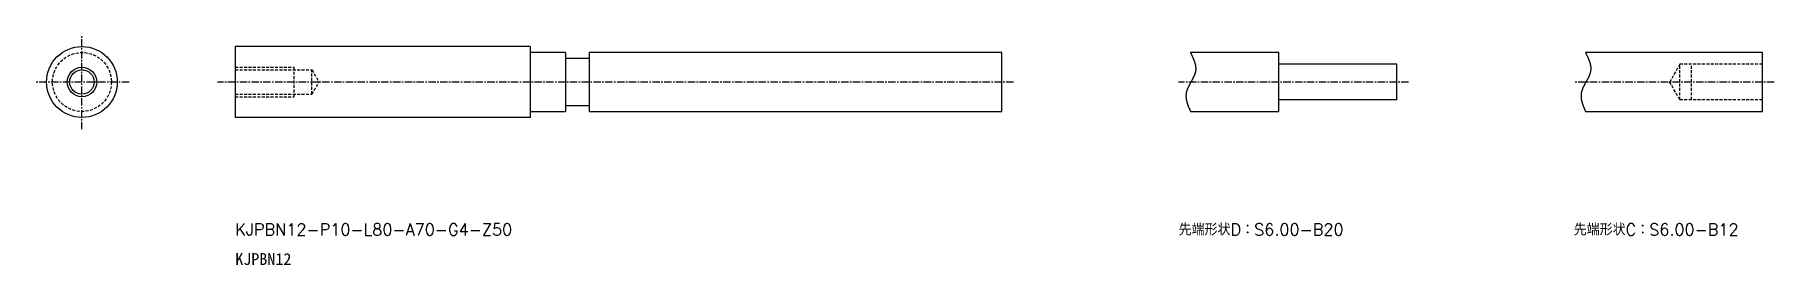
# Model space of a CAD drawing. Extents: x -2265 to -1970, y -809 to -770.
import ezdxf

# ---------------------------------------------------------------- set-up
doc = ezdxf.new("R2010")
doc.units = 0
doc.linetypes.add('CENTER', pattern=[2, 1.25, -0.25, 0.25, -0.25])
doc.linetypes.add('DASHED', pattern=[0.75, 0.5, -0.25])
doc.layers.get('0').update_dxf_attribs({"linetype": 'CONTINUOUS'})
doc.layers.add('CENTER', color=1, linetype='CENTER')
doc.styles.add('ｽﾀｲﾙ1', font='txt.shx', dxfattribs={"bigfont": 'bigfont.shx'})

msp = doc.modelspace()

# ---------------------------------------------------------------- linework, layer by layer
at = {"color": 7, "linetype": 'CONTINUOUS'}
for p, q in [((-2231.37, -772.39), (-2231.37, -784.39)), ((-2181.37, -772.39), (-2231.37, -772.39)), ((-2181.37, -772.39), (-2181.37, -784.39)), ((-2175.37, -773.39), (-2181.37, -773.39)), ((-2175.37, -773.39), (-2175.37, -783.39)), ((-2171.37, -774.39), (-2175.37, -774.39)), ((-2101.37, -773.39), (-2171.37, -773.39)), ((-2171.37, -773.39), (-2171.37, -783.39)), ((-2101.37, -783.39), (-2101.37, -773.39)), ((-2054.37, -773.39), (-2069.37, -773.39)), ((-2054.37, -783.39), (-2054.37, -773.39)), ((-2034.37, -775.39), (-2054.37, -775.39)), ((-2034.37, -781.39), (-2034.37, -775.39)), ((-1972.37, -773.39), (-2002.37, -773.39)), ((-1972.37, -783.39), (-1972.37, -773.39)), ((-2034.37, -781.39), (-2054.37, -781.39)), ((-2181.37, -784.39), (-2231.37, -784.39)), ((-2181.37, -783.39), (-2175.37, -783.39)), ((-2175.37, -782.39), (-2171.37, -782.39)), ((-2171.37, -783.39), (-2101.37, -783.39)), ((-2069.37, -783.39), (-2054.37, -783.39)), ((-2002.37, -783.39), (-1972.37, -783.39))]:
    msp.add_line(p, q, dxfattribs=at)
at = {"color": 3, "linetype": 'DASHED'}
for p, q in [((-1986.37, -775.39), (-1988.1, -778.39)), ((-1986.37, -781.39), (-1986.37, -775.39)), ((-1972.37, -775.39), (-1986.37, -775.39)), ((-1984.37, -781.39), (-1984.37, -775.39)), ((-2231.37, -775.89), (-2221.37, -775.89)), ((-2231.37, -776.33), (-2218.37, -776.33)), ((-2221.37, -780.89), (-2221.37, -775.89)), ((-2218.37, -780.46), (-2218.37, -776.33)), ((-2218.37, -776.33), (-2217.17, -778.39)), ((-2218.37, -780.46), (-2217.17, -778.39)), ((-1986.37, -781.39), (-1988.1, -778.39)), ((-2231.37, -780.46), (-2218.37, -780.46)), ((-2231.37, -780.89), (-2221.37, -780.89)), ((-1972.37, -781.39), (-1986.37, -781.39))]:
    msp.add_line(p, q, dxfattribs=at)
at = {"color": 7}
for points in [[(-2069.37, -773.39, 0), (-2069.34, -773.45, 0), (-2069.32, -773.5, 0), (-2069.29, -773.55, 0), (-2069.26, -773.61, 0), (-2069.24, -773.66, 0), (-2069.21, -773.72, 0), (-2069.19, -773.77, 0), (-2069.16, -773.82, 0), (-2069.14, -773.88, 0), (-2069.11, -773.93, 0), (-2069.09, -773.98, 0), (-2069.06, -774.04, 0), (-2069.04, -774.09, 0), (-2069.01, -774.14, 0), (-2068.99, -774.2, 0), (-2068.96, -774.25, 0), (-2068.94, -774.3, 0), (-2068.92, -774.36, 0), (-2068.9, -774.41, 0), (-2068.87, -774.47, 0), (-2068.85, -774.52, 0), (-2068.83, -774.57, 0), (-2068.81, -774.62, 0), (-2068.79, -774.68, 0), (-2068.77, -774.73, 0), (-2068.75, -774.78, 0), (-2068.73, -774.84, 0), (-2068.71, -774.89, 0), (-2068.69, -774.95, 0), (-2068.68, -775, 0), (-2068.66, -775.05, 0), (-2068.64, -775.1, 0), (-2068.63, -775.16, 0), (-2068.61, -775.21, 0), (-2068.6, -775.26, 0), (-2068.58, -775.32, 0), (-2068.57, -775.37, 0), (-2068.56, -775.42, 0), (-2068.55, -775.47, 0), (-2068.54, -775.53, 0), (-2068.53, -775.58, 0), (-2068.52, -775.63, 0), (-2068.51, -775.68, 0), (-2068.5, -775.74, 0), (-2068.5, -775.79, 0), (-2068.49, -775.84, 0), (-2068.49, -775.89, 0), (-2068.48, -775.95, 0), (-2068.48, -776, 0), (-2068.48, -776.05, 0), (-2068.48, -776.1, 0), (-2068.48, -776.15, 0), (-2068.48, -776.21, 0), (-2068.48, -776.26, 0), (-2068.48, -776.31, 0), (-2068.49, -776.36, 0), (-2068.49, -776.41, 0), (-2068.5, -776.47, 0), (-2068.5, -776.52, 0), (-2068.51, -776.57, 0), (-2068.52, -776.62, 0), (-2068.53, -776.67, 0), (-2068.54, -776.72, 0), (-2068.56, -776.77, 0), (-2068.57, -776.83, 0), (-2068.59, -776.88, 0), (-2068.6, -776.93, 0), (-2068.62, -776.98, 0), (-2068.63, -777.03, 0), (-2068.65, -777.08, 0), (-2068.67, -777.13, 0), (-2068.69, -777.18, 0), (-2068.71, -777.24, 0), (-2068.73, -777.28, 0), (-2068.75, -777.34, 0), (-2068.77, -777.39, 0), (-2068.79, -777.44, 0), (-2068.82, -777.49, 0), (-2068.84, -777.54, 0), (-2068.87, -777.59, 0), (-2068.89, -777.64, 0), (-2068.91, -777.69, 0), (-2068.94, -777.74, 0), (-2068.97, -777.79, 0), (-2068.99, -777.84, 0), (-2069.02, -777.89, 0), (-2069.04, -777.94, 0), (-2069.07, -778, 0), (-2069.1, -778.04, 0), (-2069.13, -778.1, 0), (-2069.15, -778.15, 0), (-2069.18, -778.2, 0), (-2069.21, -778.25, 0), (-2069.24, -778.3, 0), (-2069.27, -778.35, 0), (-2069.29, -778.4, 0), (-2069.32, -778.45, 0), (-2069.35, -778.5, 0), (-2069.38, -778.55, 0), (-2069.41, -778.6, 0), (-2069.43, -778.65, 0), (-2069.46, -778.7, 0), (-2069.49, -778.75, 0), (-2069.52, -778.8, 0), (-2069.54, -778.85, 0), (-2069.57, -778.9, 0), (-2069.6, -778.96, 0), (-2069.62, -779.01, 0), (-2069.65, -779.06, 0), (-2069.67, -779.11, 0), (-2069.7, -779.16, 0), (-2069.72, -779.21, 0), (-2069.75, -779.26, 0), (-2069.77, -779.31, 0), (-2069.8, -779.36, 0), (-2069.82, -779.41, 0), (-2069.84, -779.46, 0), (-2069.86, -779.51, 0), (-2069.88, -779.57, 0), (-2069.9, -779.62, 0), (-2069.92, -779.67, 0), (-2069.94, -779.72, 0), (-2069.96, -779.77, 0), (-2069.98, -779.82, 0), (-2069.99, -779.87, 0), (-2070.01, -779.92, 0), (-2070.03, -779.98, 0), (-2070.04, -780.03, 0), (-2070.05, -780.08, 0), (-2070.06, -780.13, 0), (-2070.08, -780.18, 0), (-2070.09, -780.24, 0), (-2070.1, -780.29, 0), (-2070.1, -780.34, 0), (-2070.11, -780.39, 0), (-2070.12, -780.44, 0), (-2070.12, -780.5, 0), (-2070.13, -780.55, 0), (-2070.13, -780.6, 0), (-2070.13, -780.65, 0), (-2070.13, -780.71, 0), (-2070.13, -780.76, 0), (-2070.13, -780.81, 0), (-2070.13, -780.87, 0), (-2070.13, -780.92, 0), (-2070.12, -780.97, 0), (-2070.12, -781.02, 0), (-2070.11, -781.08, 0), (-2070.11, -781.13, 0), (-2070.1, -781.18, 0), (-2070.09, -781.24, 0), (-2070.08, -781.29, 0), (-2070.08, -781.34, 0), (-2070.07, -781.4, 0), (-2070.06, -781.45, 0), (-2070.04, -781.5, 0), (-2070.03, -781.56, 0), (-2070.02, -781.61, 0), (-2070.01, -781.66, 0), (-2069.99, -781.72, 0), (-2069.98, -781.77, 0), (-2069.96, -781.82, 0), (-2069.95, -781.88, 0), (-2069.93, -781.93, 0), (-2069.92, -781.99, 0), (-2069.9, -782.04, 0), (-2069.88, -782.09, 0), (-2069.86, -782.15, 0), (-2069.84, -782.2, 0), (-2069.83, -782.26, 0), (-2069.81, -782.31, 0), (-2069.79, -782.36, 0), (-2069.77, -782.42, 0), (-2069.75, -782.47, 0), (-2069.73, -782.53, 0), (-2069.7, -782.58, 0), (-2069.68, -782.63, 0), (-2069.66, -782.69, 0), (-2069.64, -782.74, 0), (-2069.62, -782.8, 0), (-2069.6, -782.85, 0), (-2069.57, -782.91, 0), (-2069.55, -782.96, 0), (-2069.53, -783.01, 0), (-2069.51, -783.07, 0), (-2069.48, -783.12, 0), (-2069.46, -783.18, 0), (-2069.44, -783.23, 0), (-2069.41, -783.29, 0), (-2069.39, -783.34, 0), (-2069.37, -783.39, 0)], [(-2002.37, -773.39, 0), (-2002.34, -773.45, 0), (-2002.32, -773.5, 0), (-2002.29, -773.55, 0), (-2002.26, -773.61, 0), (-2002.24, -773.66, 0), (-2002.21, -773.72, 0), (-2002.19, -773.77, 0), (-2002.16, -773.82, 0), (-2002.14, -773.88, 0), (-2002.11, -773.93, 0), (-2002.09, -773.98, 0), (-2002.06, -774.04, 0), (-2002.04, -774.09, 0), (-2002.01, -774.14, 0), (-2001.99, -774.2, 0), (-2001.96, -774.25, 0), (-2001.94, -774.3, 0), (-2001.92, -774.36, 0), (-2001.9, -774.41, 0), (-2001.87, -774.47, 0), (-2001.85, -774.52, 0), (-2001.83, -774.57, 0), (-2001.81, -774.62, 0), (-2001.79, -774.68, 0), (-2001.77, -774.73, 0), (-2001.75, -774.78, 0), (-2001.73, -774.84, 0), (-2001.71, -774.89, 0), (-2001.69, -774.95, 0), (-2001.68, -775, 0), (-2001.66, -775.05, 0), (-2001.64, -775.1, 0), (-2001.63, -775.16, 0), (-2001.61, -775.21, 0), (-2001.6, -775.26, 0), (-2001.58, -775.32, 0), (-2001.57, -775.37, 0), (-2001.56, -775.42, 0), (-2001.55, -775.47, 0), (-2001.54, -775.53, 0), (-2001.53, -775.58, 0), (-2001.52, -775.63, 0), (-2001.51, -775.68, 0), (-2001.5, -775.74, 0), (-2001.5, -775.79, 0), (-2001.49, -775.84, 0), (-2001.49, -775.89, 0), (-2001.48, -775.95, 0), (-2001.48, -776, 0), (-2001.48, -776.05, 0), (-2001.48, -776.1, 0), (-2001.48, -776.15, 0), (-2001.48, -776.21, 0), (-2001.48, -776.26, 0), (-2001.48, -776.31, 0), (-2001.49, -776.36, 0), (-2001.49, -776.41, 0), (-2001.5, -776.47, 0), (-2001.5, -776.52, 0), (-2001.51, -776.57, 0), (-2001.52, -776.62, 0), (-2001.53, -776.67, 0), (-2001.54, -776.72, 0), (-2001.56, -776.77, 0), (-2001.57, -776.83, 0), (-2001.59, -776.88, 0), (-2001.6, -776.93, 0), (-2001.62, -776.98, 0), (-2001.63, -777.03, 0), (-2001.65, -777.08, 0), (-2001.67, -777.13, 0), (-2001.69, -777.18, 0), (-2001.71, -777.24, 0), (-2001.73, -777.28, 0), (-2001.75, -777.34, 0), (-2001.77, -777.39, 0), (-2001.79, -777.44, 0), (-2001.82, -777.49, 0), (-2001.84, -777.54, 0), (-2001.87, -777.59, 0), (-2001.89, -777.64, 0), (-2001.91, -777.69, 0), (-2001.94, -777.74, 0), (-2001.97, -777.79, 0), (-2001.99, -777.84, 0), (-2002.02, -777.89, 0), (-2002.04, -777.94, 0), (-2002.07, -778, 0), (-2002.1, -778.04, 0), (-2002.13, -778.1, 0), (-2002.15, -778.15, 0), (-2002.18, -778.2, 0), (-2002.21, -778.25, 0), (-2002.24, -778.3, 0), (-2002.27, -778.35, 0), (-2002.29, -778.4, 0), (-2002.32, -778.45, 0), (-2002.35, -778.5, 0), (-2002.38, -778.55, 0), (-2002.41, -778.6, 0), (-2002.43, -778.65, 0), (-2002.46, -778.7, 0), (-2002.49, -778.75, 0), (-2002.52, -778.8, 0), (-2002.54, -778.85, 0), (-2002.57, -778.9, 0), (-2002.6, -778.96, 0), (-2002.62, -779.01, 0), (-2002.65, -779.06, 0), (-2002.67, -779.11, 0), (-2002.7, -779.16, 0), (-2002.72, -779.21, 0), (-2002.75, -779.26, 0), (-2002.77, -779.31, 0), (-2002.8, -779.36, 0), (-2002.82, -779.41, 0), (-2002.84, -779.46, 0), (-2002.86, -779.51, 0), (-2002.88, -779.57, 0), (-2002.9, -779.62, 0), (-2002.92, -779.67, 0), (-2002.94, -779.72, 0), (-2002.96, -779.77, 0), (-2002.98, -779.82, 0), (-2002.99, -779.87, 0), (-2003.01, -779.92, 0), (-2003.03, -779.98, 0), (-2003.04, -780.03, 0), (-2003.05, -780.08, 0), (-2003.06, -780.13, 0), (-2003.08, -780.18, 0), (-2003.09, -780.24, 0), (-2003.1, -780.29, 0), (-2003.1, -780.34, 0), (-2003.11, -780.39, 0), (-2003.12, -780.44, 0), (-2003.12, -780.5, 0), (-2003.13, -780.55, 0), (-2003.13, -780.6, 0), (-2003.13, -780.65, 0), (-2003.13, -780.71, 0), (-2003.13, -780.76, 0), (-2003.13, -780.81, 0), (-2003.13, -780.87, 0), (-2003.13, -780.92, 0), (-2003.12, -780.97, 0), (-2003.12, -781.02, 0), (-2003.11, -781.08, 0), (-2003.11, -781.13, 0), (-2003.1, -781.18, 0), (-2003.09, -781.24, 0), (-2003.08, -781.29, 0), (-2003.08, -781.34, 0), (-2003.07, -781.4, 0), (-2003.06, -781.45, 0), (-2003.04, -781.5, 0), (-2003.03, -781.56, 0), (-2003.02, -781.61, 0), (-2003.01, -781.66, 0), (-2002.99, -781.72, 0), (-2002.98, -781.77, 0), (-2002.96, -781.82, 0), (-2002.95, -781.88, 0), (-2002.93, -781.93, 0), (-2002.92, -781.99, 0), (-2002.9, -782.04, 0), (-2002.88, -782.09, 0), (-2002.86, -782.15, 0), (-2002.84, -782.2, 0), (-2002.83, -782.26, 0), (-2002.81, -782.31, 0), (-2002.79, -782.36, 0), (-2002.77, -782.42, 0), (-2002.75, -782.47, 0), (-2002.73, -782.53, 0), (-2002.7, -782.58, 0), (-2002.68, -782.63, 0), (-2002.66, -782.69, 0), (-2002.64, -782.74, 0), (-2002.62, -782.8, 0), (-2002.6, -782.85, 0), (-2002.57, -782.91, 0), (-2002.55, -782.96, 0), (-2002.53, -783.01, 0), (-2002.51, -783.07, 0), (-2002.48, -783.12, 0), (-2002.46, -783.18, 0), (-2002.44, -783.23, 0), (-2002.41, -783.29, 0), (-2002.39, -783.34, 0), (-2002.37, -783.39, 0)]]:
    msp.add_polyline3d(points, dxfattribs=at)
at = {"color": 7, "linetype": 'CONTINUOUS'}
for radius in [6, 2.07]:
    msp.add_circle((-2257.37, -778.39), radius, dxfattribs=at)
at = {"color": 3, "linetype": 'DASHED'}
msp.add_circle((-2257.37, -778.39), 5, dxfattribs=at)
at = {"color": 3, "linetype": 'CONTINUOUS'}
msp.add_circle((-2257.37, -778.39), 2.5, dxfattribs=at)
at = {"layer": 'CENTER', "color": 1, "linetype": 'CENTER'}
for p, q in [((-2257.37, -786.39), (-2257.37, -770.39)), ((-2249.37, -778.39), (-2265.37, -778.39)), ((-2099.37, -778.39), (-2234.37, -778.39)), ((-2032.37, -778.39), (-2071.37, -778.39)), ((-1970.37, -778.39), (-2004.37, -778.39))]:
    msp.add_line(p, q, dxfattribs=at)

# ---------------------------------------------------------------- texts
at = {"color": 7, "linetype": 'CONTINUOUS', "style": 'ｽﾀｲﾙ1'}
for s, p in [('KJPBN12-P10-L80-A70-G4-Z50', (-2231.37, -804.39)), ('先端形状D：S6.00-B20', (-2071.37, -804.39)), ('先端形状C：S6.00-B12', (-2004.37, -804.39))]:
    msp.add_text(s, height=2, dxfattribs=at).set_placement(p)
at = {"color": 7, "linetype": 'CONTINUOUS'}
msp.add_text('KJPBN12', height=2, dxfattribs=at).set_placement((-2231.37, -809.39))

doc.saveas('drawing.dxf')
